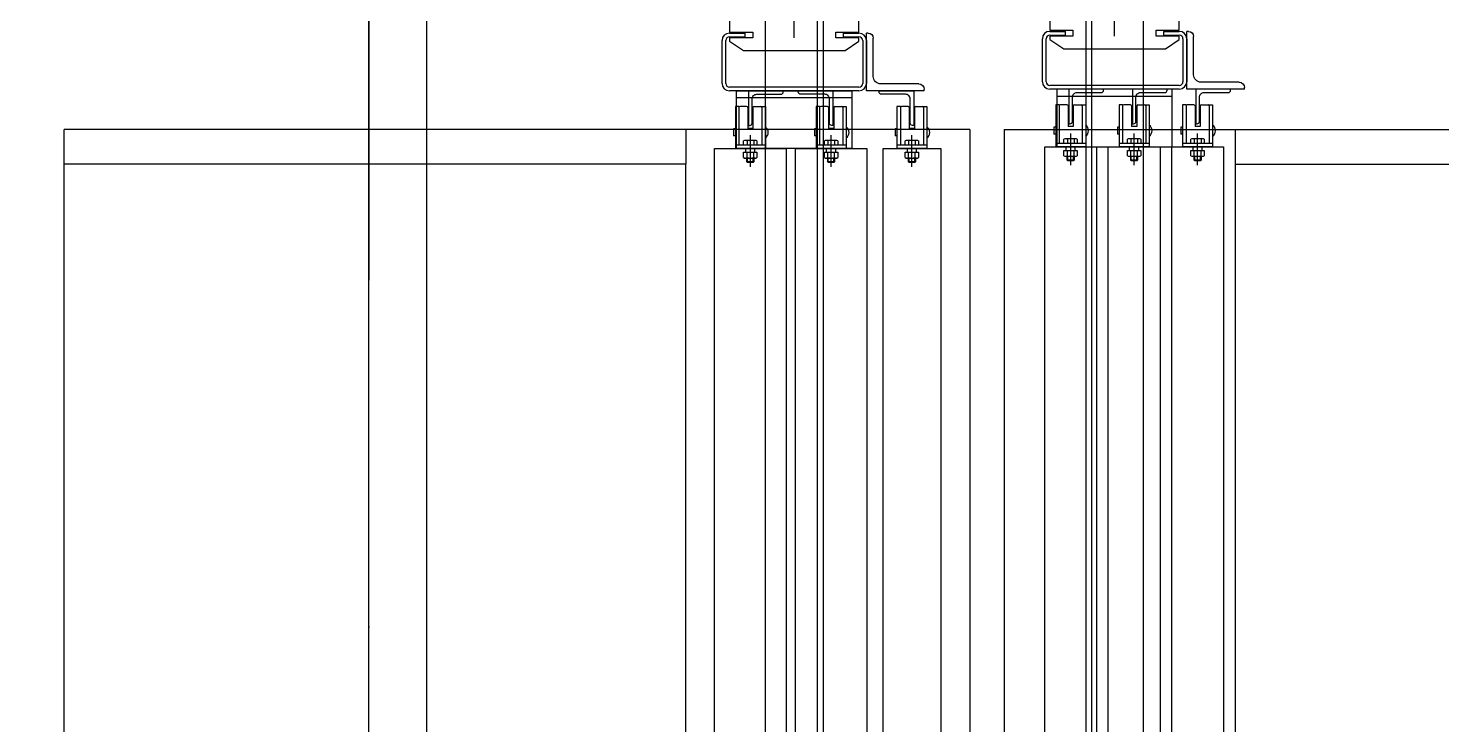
# Model space of a CAD drawing. Header units: millimetres. Extents: x -47382 to 204618, y -51045 to 127155.
# Drawn here: x 135205 to 136429, y 27386 to 27989 of the extents above; entities that cross this region are included whole.
import ezdxf

# ---------------------------------------------------------------- set-up
doc = ezdxf.new("R2010")
doc.units = ezdxf.units.MM
doc.header["$LTSCALE"] = 300
doc.header["$MEASUREMENT"] = 0
doc.linetypes.add('CEN', pattern=[62, 60, -1, 0, -1])
doc.layers.get('0').update_dxf_attribs({"linetype": 'CONTINUOUS'})
doc.layers.add('A-CEN', color=1, linetype='CEN')
doc.layers.add('A-DETL-PEN8', color=8, linetype='CONTINUOUS')

# ---------------------------------------------------------------- blocks, each defined once
blk = doc.blocks.new('L50x6')
for p, q in [((0, 50), (1.5, 50)), ((0, 50), (0, 0)), ((6, 45.5), (6, 12.5)), ((0, 0), (50, 0)), ((12.5, 6), (45.5, 6)), ((50, 1.5), (50, 0))]:
    blk.add_line(p, q)
for centre, radius, start, end in [((1.5, 45.5), 4.5, 0, 90), ((12.5, 12.5), 6.5, 180, 270), ((45.5, 1.5), 4.5, 0, 90)]:
    blk.add_arc(centre, radius, start, end)
blk = doc.blocks.new('G$C69974227')
at = {"layer": 'A-DETL-PEN8'}
for p, q in [((913.3, 386.9, 51500), (913.3, 4028.9, 51500)), ((958.3, 4028.9, 51500), (958.3, 386.9, 51500)), ((963.3, 4028.9, 51500), (963.3, 386.9, 51500)), ((1190.8, 3685.4, 51500), (1190.8, 385.4, 51500)), ((1195.8, 3685.4, 51500), (1195.8, 385.4, 51500)), ((1240.8, 385.4, 51500), (1240.8, 3685.4, 51500)), ((938.3, 3609.8, 51500), (938.3, 3652.2, 51500)), ((1215.8, 3611.3, 51500), (1215.8, 3653.7, 51500)), ((882.2, 3613.9, 51500), (895.8, 3613.9, 51500)), ((895.8, 3610.7, 51500), (895.8, 3613.9, 51500)), ((980.8, 3613.9, 51500), (980.8, 3610.7, 51500)), ((980.8, 3613.9, 51500), (994.4, 3613.9, 51500)), ((1159.7, 3615.4, 51500), (1173.3, 3615.4, 51500)), ((1173.3, 3612.2, 51500), (1173.3, 3615.4, 51500)), ((1258.3, 3615.4, 51500), (1271.9, 3615.4, 51500)), ((1258.3, 3615.4, 51500), (1258.3, 3612.2, 51500)), ((875.8, 3570.3, 51500), (875.8, 3607.5, 51500)), ((879, 3570.3, 51500), (879, 3607.5, 51500)), ((882.2, 3610.7, 51500), (895.8, 3610.7, 51500)), ((980.8, 3610.7, 51500), (994.4, 3610.7, 51500)), ((997.6, 3607.5, 51500), (997.6, 3570.3, 51500)), ((1000.8, 3607.5, 51500), (1000.8, 3570.3, 51500)), ((1153.3, 3571.8, 51500), (1153.3, 3609, 51500)), ((1156.5, 3571.8, 51500), (1156.5, 3609, 51500)), ((1159.7, 3612.2, 51500), (1173.3, 3612.2, 51500)), ((1258.3, 3612.2, 51500), (1271.9, 3612.2, 51500)), ((1275.1, 3609, 51500), (1275.1, 3571.8, 51500)), ((1278.3, 3609, 51500), (1278.3, 3571.8, 51500)), ((994.4, 3567.1, 51500), (882.2, 3567.1, 51500)), ((888.3, 3513.9, 51500), (888.3, 3563.9, 51500)), ((888.3, 3563.9, 51500), (988.3, 3563.9, 51500)), ((988.3, 3563.9, 51500), (988.3, 3513.9, 51500)), ((1271.9, 3568.6, 51500), (1159.7, 3568.6, 51500)), ((1165.8, 3565.4, 51500), (1165.8, 3515.4, 51500)), ((1265.8, 3565.4, 51500), (1165.8, 3565.4, 51500)), ((1265.8, 3515.4, 51500), (1265.8, 3565.4, 51500)), ((988.3, 3557.9, 51500), (888.3, 3557.9, 51500)), ((1167.8, 3551.9, 51500), (1164.8, 3551.9, 51500)), ((1164.8, 3551.9, 51500), (1164.8, 3515.4, 51500)), ((1165.8, 3559.4, 51500), (1265.8, 3559.4, 51500)), ((1167.8, 3551.9, 51500), (1167.8, 3518.4, 51500)), ((1174.5, 3551.9, 51500), (1168.8, 3551.9, 51500)), ((1181, 3551.9, 51500), (1186.8, 3551.9, 51500)), ((1187.8, 3551.9, 51500), (1190.8, 3551.9, 51500)), ((1187.8, 3551.9, 51500), (1187.8, 3518.4, 51500)), ((1190.8, 3551.9, 51500), (1190.8, 3515.4, 51500)), ((1219.8, 3551.9, 51500), (1219.8, 3515.4, 51500)), ((1222.8, 3551.9, 51500), (1219.8, 3551.9, 51500)), ((1222.8, 3551.9, 51500), (1222.8, 3518.4, 51500)), ((1229.5, 3551.9, 51500), (1223.8, 3551.9, 51500)), ((1236, 3551.9, 51500), (1241.8, 3551.9, 51500)), ((1242.8, 3551.9, 51500), (1242.8, 3518.4, 51500)), ((1242.8, 3551.9, 51500), (1245.8, 3551.9, 51500)), ((1245.8, 3551.9, 51500), (1245.8, 3515.4, 51500)), ((1277.8, 3551.9, 51500), (1274.8, 3551.9, 51500)), ((1274.8, 3551.9, 51500), (1274.8, 3515.4, 51500)), ((1277.8, 3551.9, 51500), (1277.8, 3518.4, 51500)), ((1284.5, 3551.9, 51500), (1278.8, 3551.9, 51500)), ((1291, 3551.9, 51500), (1296.8, 3551.9, 51500)), ((1297.8, 3551.9, 51500), (1297.8, 3518.4, 51500)), ((1297.8, 3551.9, 51500), (1300.8, 3551.9, 51500)), ((1300.8, 3551.9, 51500), (1300.8, 3515.4, 51500)), ((890.3, 3550.4, 51500), (887.3, 3550.4, 51500)), ((887.3, 3550.4, 51500), (887.3, 3513.9, 51500)), ((890.3, 3550.4, 51500), (890.3, 3516.9, 51500)), ((897, 3550.4, 51500), (891.3, 3550.4, 51500)), ((898, 3549.4, 51500), (898, 3531.4, 51500)), ((902.5, 3549.4, 51500), (902.5, 3531.4, 51500)), ((903.5, 3550.4, 51500), (909.3, 3550.4, 51500)), ((910.3, 3550.4, 51500), (913.3, 3550.4, 51500)), ((910.3, 3550.4, 51500), (910.3, 3516.9, 51500)), ((913.3, 3550.4, 51500), (913.3, 3513.9, 51500)), ((957.3, 3550.4, 51500), (957.3, 3513.9, 51500)), ((960.3, 3550.4, 51500), (957.3, 3550.4, 51500)), ((960.3, 3550.4, 51500), (960.3, 3516.9, 51500)), ((967, 3550.4, 51500), (961.3, 3550.4, 51500)), ((968, 3549.4, 51500), (968, 3531.4, 51500)), ((972.5, 3549.4, 51500), (972.5, 3531.4, 51500)), ((973.5, 3550.4, 51500), (979.3, 3550.4, 51500)), ((980.3, 3550.4, 51500), (980.3, 3516.9, 51500)), ((980.3, 3550.4, 51500), (983.3, 3550.4, 51500)), ((983.3, 3550.4, 51500), (983.3, 3513.9, 51500)), ((1030.3, 3550.4, 51500), (1027.3, 3550.4, 51500)), ((1027.3, 3550.4, 51500), (1027.3, 3513.9, 51500)), ((1030.3, 3550.4, 51500), (1030.3, 3516.9, 51500)), ((1037, 3550.4, 51500), (1031.3, 3550.4, 51500)), ((1038, 3549.4, 51500), (1038, 3531.4, 51500)), ((1042.5, 3549.4, 51500), (1042.5, 3531.4, 51500)), ((1043.5, 3550.4, 51500), (1049.3, 3550.4, 51500)), ((1050.3, 3550.4, 51500), (1053.3, 3550.4, 51500)), ((1050.3, 3550.4, 51500), (1050.3, 3516.9, 51500)), ((1053.3, 3550.4, 51500), (1053.3, 3513.9, 51500)), ((1175.5, 3550.9, 51500), (1175.5, 3532.9, 51500)), ((1180, 3550.9, 51500), (1180, 3532.9, 51500)), ((1230.5, 3550.9, 51500), (1230.5, 3532.9, 51500)), ((1235, 3550.9, 51500), (1235, 3532.9, 51500)), ((1285.5, 3550.9, 51500), (1285.5, 3532.9, 51500)), ((1290, 3550.9, 51500), (1290, 3532.9, 51500)), ((305.7, 3500.4, 51500), (305.7, 3530.4, 51500)), ((844.3, 3530.4, 51500), (305.7, 3530.4, 51500)), ((1090.3, 3530.4, 51500), (844.3, 3530.4, 51500)), ((844.3, 3530.4, 51500), (844.3, 3500.4, 51500)), ((887.3, 3530.9, 51500), (885.8, 3530.9, 51500)), ((885.8, 3530.9, 51500), (885.8, 3524.9, 51500)), ((902.5, 3531.4, 51500), (898, 3531.4, 51500)), ((957.3, 3530.9, 51500), (955.8, 3530.9, 51500)), ((955.8, 3530.9, 51500), (955.8, 3524.9, 51500)), ((972.5, 3531.4, 51500), (968, 3531.4, 51500)), ((1027.3, 3530.9, 51500), (1025.8, 3530.9, 51500)), ((1025.8, 3530.9, 51500), (1025.8, 3524.9, 51500)), ((1042.5, 3531.4, 51500), (1038, 3531.4, 51500)), ((1090.3, 3530.4, 51500), (1090.3, 470.4, 51500)), ((1120.3, 3530.4, 51500), (1120.3, 470.4, 51500)), ((1120.3, 3530.4, 51500), (6349.3, 3530.4, 51500)), ((1163.3, 3532.4, 51500), (1163.3, 3526.4, 51500)), ((1164.8, 3532.4, 51500), (1163.3, 3532.4, 51500)), ((1180, 3532.9, 51500), (1175.5, 3532.9, 51500)), ((1177.8, 3499.6, 51500), (1177.8, 3527.1, 51500)), ((1219.8, 3532.4, 51500), (1218.3, 3532.4, 51500)), ((1218.3, 3532.4, 51500), (1218.3, 3526.4, 51500)), ((1235, 3532.9, 51500), (1230.5, 3532.9, 51500)), ((1232.8, 3499.6, 51500), (1232.8, 3527.1, 51500)), ((1274.8, 3532.4, 51500), (1273.3, 3532.4, 51500)), ((1273.3, 3532.4, 51500), (1273.3, 3526.4, 51500)), ((1290, 3532.9, 51500), (1285.5, 3532.9, 51500)), ((1287.8, 3499.6, 51500), (1287.8, 3527.1, 51500)), ((1320.3, 3530.4, 51500), (1320.3, 470.4, 51500)), ((305.7, 500.4, 51500), (305.7, 3515.4, 51500)), ((887.3, 3524.9, 51500), (885.8, 3524.9, 51500)), ((913.3, 3516.9, 51500), (887.3, 3516.9, 51500)), ((913.3, 3516.9, 51500), (887.3, 3516.9, 51500)), ((895.3, 3520.9, 51500), (894.5, 3520.5, 51500)), ((895.3, 3520.9, 51500), (894.5, 3520.5, 51500)), ((894.5, 3516.9, 51500), (894.5, 3520.5, 51500)), ((894.5, 3516.9, 51500), (894.5, 3520.5, 51500)), ((906, 3516.9, 51500), (894.5, 3516.9, 51500)), ((906, 3516.9, 51500), (894.5, 3516.9, 51500)), ((905.3, 3520.9, 51500), (895.3, 3520.9, 51500)), ((905.3, 3520.9, 51500), (895.3, 3520.9, 51500)), ((897.4, 3520.5, 51500), (897.4, 3516.9, 51500)), ((897.4, 3520.5, 51500), (897.4, 3516.9, 51500)), ((900.3, 3498.1, 51500), (900.3, 3525.6, 51500)), ((900.3, 3503.9, 51500), (900.3, 3522.9, 51500)), ((900.3, 3503.9, 51500), (900.3, 3522.9, 51500)), ((903.2, 3520.5, 51500), (903.2, 3516.9, 51500)), ((903.2, 3520.5, 51500), (903.2, 3516.9, 51500)), ((906, 3520.5, 51500), (905.3, 3520.9, 51500)), ((906, 3520.5, 51500), (905.3, 3520.9, 51500)), ((906, 3520.5, 51500), (906, 3516.9, 51500)), ((906, 3520.5, 51500), (906, 3516.9, 51500)), ((957.3, 3524.9, 51500), (955.8, 3524.9, 51500)), ((983.3, 3516.9, 51500), (957.3, 3516.9, 51500)), ((983.3, 3516.9, 51500), (957.3, 3516.9, 51500)), ((965.3, 3520.9, 51500), (964.5, 3520.5, 51500)), ((965.3, 3520.9, 51500), (964.5, 3520.5, 51500)), ((964.5, 3516.9, 51500), (964.5, 3520.5, 51500)), ((964.5, 3516.9, 51500), (964.5, 3520.5, 51500)), ((976, 3516.9, 51500), (964.5, 3516.9, 51500)), ((976, 3516.9, 51500), (964.5, 3516.9, 51500)), ((975.3, 3520.9, 51500), (965.3, 3520.9, 51500)), ((975.3, 3520.9, 51500), (965.3, 3520.9, 51500)), ((967.4, 3520.5, 51500), (967.4, 3516.9, 51500)), ((967.4, 3520.5, 51500), (967.4, 3516.9, 51500)), ((970.3, 3498.1, 51500), (970.3, 3525.6, 51500)), ((970.3, 3503.9, 51500), (970.3, 3522.9, 51500)), ((970.3, 3503.9, 51500), (970.3, 3522.9, 51500)), ((973.2, 3520.5, 51500), (973.2, 3516.9, 51500)), ((973.2, 3520.5, 51500), (973.2, 3516.9, 51500)), ((976, 3520.5, 51500), (975.3, 3520.9, 51500)), ((976, 3520.5, 51500), (975.3, 3520.9, 51500)), ((976, 3520.5, 51500), (976, 3516.9, 51500)), ((976, 3520.5, 51500), (976, 3516.9, 51500)), ((1027.3, 3524.9, 51500), (1025.8, 3524.9, 51500)), ((1053.3, 3516.9, 51500), (1027.3, 3516.9, 51500)), ((1053.3, 3516.9, 51500), (1027.3, 3516.9, 51500)), ((1035.3, 3520.9, 51500), (1034.5, 3520.5, 51500)), ((1035.3, 3520.9, 51500), (1034.5, 3520.5, 51500)), ((1034.5, 3516.9, 51500), (1034.5, 3520.5, 51500)), ((1034.5, 3516.9, 51500), (1034.5, 3520.5, 51500)), ((1046, 3516.9, 51500), (1034.5, 3516.9, 51500)), ((1046, 3516.9, 51500), (1034.5, 3516.9, 51500)), ((1045.3, 3520.9, 51500), (1035.3, 3520.9, 51500)), ((1045.3, 3520.9, 51500), (1035.3, 3520.9, 51500)), ((1037.4, 3520.5, 51500), (1037.4, 3516.9, 51500)), ((1037.4, 3520.5, 51500), (1037.4, 3516.9, 51500)), ((1040.3, 3498.1, 51500), (1040.3, 3525.6, 51500)), ((1040.3, 3503.9, 51500), (1040.3, 3522.9, 51500)), ((1040.3, 3503.9, 51500), (1040.3, 3522.9, 51500)), ((1043.2, 3520.5, 51500), (1043.2, 3516.9, 51500)), ((1043.2, 3520.5, 51500), (1043.2, 3516.9, 51500)), ((1046, 3520.5, 51500), (1045.3, 3520.9, 51500)), ((1046, 3520.5, 51500), (1045.3, 3520.9, 51500)), ((1046, 3520.5, 51500), (1046, 3516.9, 51500)), ((1046, 3520.5, 51500), (1046, 3516.9, 51500)), ((1155.3, 485.4, 51500), (1155.3, 3515.4, 51500)), ((1155.3, 3515.4, 51500), (1200.3, 3515.4, 51500)), ((1164.8, 3526.4, 51500), (1163.3, 3526.4, 51500)), ((1190.8, 3518.4, 51500), (1164.8, 3518.4, 51500)), ((1190.8, 3518.4, 51500), (1164.8, 3518.4, 51500)), ((1190.8, 3515.4, 51500), (1164.8, 3515.4, 51500)), ((1190.8, 3515.4, 51500), (1164.8, 3515.4, 51500)), ((1165.8, 3515.4, 51500), (1265.8, 3515.4, 51500)), ((1172.8, 3522.4, 51500), (1172, 3522, 51500)), ((1172.8, 3522.4, 51500), (1172, 3522, 51500)), ((1172, 3518.4, 51500), (1172, 3522, 51500)), ((1172, 3518.4, 51500), (1172, 3522, 51500)), ((1183.5, 3518.4, 51500), (1172, 3518.4, 51500)), ((1183.5, 3518.4, 51500), (1172, 3518.4, 51500)), ((1182.8, 3522.4, 51500), (1172.8, 3522.4, 51500)), ((1182.8, 3522.4, 51500), (1172.8, 3522.4, 51500)), ((1173.8, 3512.2, 51500), (1173.8, 3515.4, 51500)), ((1174.9, 3522, 51500), (1174.9, 3518.4, 51500)), ((1174.9, 3522, 51500), (1174.9, 3518.4, 51500)), ((1177.8, 3505.4, 51500), (1177.8, 3524.4, 51500)), ((1177.8, 3505.4, 51500), (1177.8, 3524.4, 51500)), ((1180.7, 3522, 51500), (1180.7, 3518.4, 51500)), ((1180.7, 3522, 51500), (1180.7, 3518.4, 51500)), ((1181.8, 3512.2, 51500), (1181.8, 3515.4, 51500)), ((1183.5, 3522, 51500), (1182.8, 3522.4, 51500)), ((1183.5, 3522, 51500), (1182.8, 3522.4, 51500)), ((1183.5, 3522, 51500), (1183.5, 3518.4, 51500)), ((1183.5, 3522, 51500), (1183.5, 3518.4, 51500)), ((1200.3, 3515.4, 51500), (1200.3, 485.4, 51500)), ((1210.3, 3515.4, 51500), (1255.3, 3515.4, 51500)), ((1210.3, 485.4, 51500), (1210.3, 3515.4, 51500)), ((1219.8, 3526.4, 51500), (1218.3, 3526.4, 51500)), ((1245.8, 3518.4, 51500), (1219.8, 3518.4, 51500)), ((1245.8, 3518.4, 51500), (1219.8, 3518.4, 51500)), ((1245.8, 3515.4, 51500), (1219.8, 3515.4, 51500)), ((1245.8, 3515.4, 51500), (1219.8, 3515.4, 51500)), ((1227.8, 3522.4, 51500), (1227, 3522, 51500)), ((1227.8, 3522.4, 51500), (1227, 3522, 51500)), ((1227, 3518.4, 51500), (1227, 3522, 51500)), ((1227, 3518.4, 51500), (1227, 3522, 51500)), ((1238.5, 3518.4, 51500), (1227, 3518.4, 51500)), ((1238.5, 3518.4, 51500), (1227, 3518.4, 51500)), ((1237.8, 3522.4, 51500), (1227.8, 3522.4, 51500)), ((1237.8, 3522.4, 51500), (1227.8, 3522.4, 51500)), ((1228.8, 3512.2, 51500), (1228.8, 3515.4, 51500)), ((1229.9, 3522, 51500), (1229.9, 3518.4, 51500)), ((1229.9, 3522, 51500), (1229.9, 3518.4, 51500)), ((1232.8, 3505.4, 51500), (1232.8, 3524.4, 51500)), ((1232.8, 3505.4, 51500), (1232.8, 3524.4, 51500)), ((1235.7, 3522, 51500), (1235.7, 3518.4, 51500)), ((1235.7, 3522, 51500), (1235.7, 3518.4, 51500)), ((1236.8, 3512.2, 51500), (1236.8, 3515.4, 51500)), ((1238.5, 3522, 51500), (1237.8, 3522.4, 51500)), ((1238.5, 3522, 51500), (1237.8, 3522.4, 51500)), ((1238.5, 3522, 51500), (1238.5, 3518.4, 51500)), ((1238.5, 3522, 51500), (1238.5, 3518.4, 51500)), ((1255.3, 3515.4, 51500), (1255.3, 485.4, 51500)), ((1265.3, 3515.4, 51500), (1310.3, 3515.4, 51500)), ((1265.3, 485.4, 51500), (1265.3, 3515.4, 51500)), ((1274.8, 3526.4, 51500), (1273.3, 3526.4, 51500)), ((1300.8, 3518.4, 51500), (1274.8, 3518.4, 51500)), ((1300.8, 3518.4, 51500), (1274.8, 3518.4, 51500)), ((1300.8, 3515.4, 51500), (1274.8, 3515.4, 51500)), ((1300.8, 3515.4, 51500), (1274.8, 3515.4, 51500)), ((1282.8, 3522.4, 51500), (1282, 3522, 51500)), ((1282.8, 3522.4, 51500), (1282, 3522, 51500)), ((1282, 3518.4, 51500), (1282, 3522, 51500)), ((1282, 3518.4, 51500), (1282, 3522, 51500)), ((1293.5, 3518.4, 51500), (1282, 3518.4, 51500)), ((1293.5, 3518.4, 51500), (1282, 3518.4, 51500)), ((1292.8, 3522.4, 51500), (1282.8, 3522.4, 51500)), ((1292.8, 3522.4, 51500), (1282.8, 3522.4, 51500)), ((1283.8, 3512.2, 51500), (1283.8, 3515.4, 51500)), ((1284.9, 3522, 51500), (1284.9, 3518.4, 51500)), ((1284.9, 3522, 51500), (1284.9, 3518.4, 51500)), ((1287.8, 3505.4, 51500), (1287.8, 3524.4, 51500)), ((1287.8, 3505.4, 51500), (1287.8, 3524.4, 51500)), ((1290.7, 3522, 51500), (1290.7, 3518.4, 51500)), ((1290.7, 3522, 51500), (1290.7, 3518.4, 51500)), ((1291.8, 3512.2, 51500), (1291.8, 3515.4, 51500)), ((1293.5, 3522, 51500), (1292.8, 3522.4, 51500)), ((1293.5, 3522, 51500), (1292.8, 3522.4, 51500)), ((1293.5, 3522, 51500), (1293.5, 3518.4, 51500)), ((1293.5, 3522, 51500), (1293.5, 3518.4, 51500)), ((1310.3, 3515.4, 51500), (1310.3, 485.4, 51500)), ((869.3, 3513.9, 51500), (931.3, 3513.9, 51500)), ((869.3, 486.9, 51500), (869.3, 3513.9, 51500)), ((913.3, 3513.9, 51500), (887.3, 3513.9, 51500)), ((913.3, 3513.9, 51500), (887.3, 3513.9, 51500)), ((988.3, 3513.9, 51500), (888.3, 3513.9, 51500)), ((894.5, 3506.2, 51500), (894.5, 3510.7, 51500)), ((894.5, 3510.7, 51500), (906, 3510.7, 51500)), ((894.5, 3506.2, 51500), (895.3, 3505.7, 51500)), ((895.3, 3505.7, 51500), (905.3, 3505.7, 51500)), ((896.3, 3510.7, 51500), (896.3, 3513.9, 51500)), ((897.3, 3502.5, 51500), (897.3, 3505.7, 51500)), ((897.8, 3501.9, 51500), (897.3, 3502.5, 51500)), ((903.3, 3502.5, 51500), (897.3, 3502.5, 51500)), ((897.4, 3506.2, 51500), (897.4, 3510.7, 51500)), ((897.8, 3501.9, 51500), (897.8, 3505.7, 51500)), ((902.7, 3501.9, 51500), (902.7, 3505.7, 51500)), ((903.3, 3502.5, 51500), (902.7, 3501.9, 51500)), ((903.2, 3506.2, 51500), (903.2, 3510.7, 51500)), ((903.3, 3505.7, 51500), (903.3, 3502.5, 51500)), ((904.3, 3510.7, 51500), (904.3, 3513.9, 51500)), ((905.3, 3505.7, 51500), (906, 3506.2, 51500)), ((906, 3510.7, 51500), (906, 3506.2, 51500)), ((931.3, 3513.9, 51500), (931.3, 486.9, 51500)), ((939.3, 486.9, 51500), (939.3, 3513.9, 51500)), ((939.3, 3513.9, 51500), (1001.3, 3513.9, 51500)), ((983.3, 3513.9, 51500), (957.3, 3513.9, 51500)), ((983.3, 3513.9, 51500), (957.3, 3513.9, 51500)), ((964.5, 3510.7, 51500), (976, 3510.7, 51500)), ((964.5, 3506.2, 51500), (964.5, 3510.7, 51500)), ((964.5, 3506.2, 51500), (965.3, 3505.7, 51500)), ((965.3, 3505.7, 51500), (975.3, 3505.7, 51500)), ((966.3, 3510.7, 51500), (966.3, 3513.9, 51500)), ((967.3, 3502.5, 51500), (967.3, 3505.7, 51500)), ((967.8, 3501.9, 51500), (967.3, 3502.5, 51500)), ((973.3, 3502.5, 51500), (967.3, 3502.5, 51500)), ((967.4, 3506.2, 51500), (967.4, 3510.7, 51500)), ((967.8, 3501.9, 51500), (967.8, 3505.7, 51500)), ((972.7, 3501.9, 51500), (972.7, 3505.7, 51500)), ((973.3, 3502.5, 51500), (972.7, 3501.9, 51500)), ((973.2, 3506.2, 51500), (973.2, 3510.7, 51500)), ((973.3, 3505.7, 51500), (973.3, 3502.5, 51500)), ((974.3, 3510.7, 51500), (974.3, 3513.9, 51500)), ((975.3, 3505.7, 51500), (976, 3506.2, 51500)), ((976, 3510.7, 51500), (976, 3506.2, 51500)), ((1001.3, 3513.9, 51500), (1001.3, 486.9, 51500)), ((1015.3, 3513.9, 51500), (1065.3, 3513.9, 51500)), ((1015.3, 486.9, 51500), (1015.3, 3513.9, 51500)), ((1053.3, 3513.9, 51500), (1027.3, 3513.9, 51500)), ((1053.3, 3513.9, 51500), (1027.3, 3513.9, 51500)), ((1034.5, 3510.7, 51500), (1046, 3510.7, 51500)), ((1034.5, 3506.2, 51500), (1034.5, 3510.7, 51500)), ((1034.5, 3506.2, 51500), (1035.3, 3505.7, 51500)), ((1035.3, 3505.7, 51500), (1045.3, 3505.7, 51500)), ((1036.3, 3510.7, 51500), (1036.3, 3513.9, 51500)), ((1037.3, 3502.5, 51500), (1037.3, 3505.7, 51500)), ((1037.8, 3501.9, 51500), (1037.3, 3502.5, 51500)), ((1043.3, 3502.5, 51500), (1037.3, 3502.5, 51500)), ((1037.4, 3506.2, 51500), (1037.4, 3510.7, 51500)), ((1037.8, 3501.9, 51500), (1037.8, 3505.7, 51500)), ((1042.7, 3501.9, 51500), (1042.7, 3505.7, 51500)), ((1043.3, 3502.5, 51500), (1042.7, 3501.9, 51500)), ((1043.2, 3506.2, 51500), (1043.2, 3510.7, 51500)), ((1043.3, 3505.7, 51500), (1043.3, 3502.5, 51500)), ((1044.3, 3510.7, 51500), (1044.3, 3513.9, 51500)), ((1045.3, 3505.7, 51500), (1046, 3506.2, 51500)), ((1046, 3510.7, 51500), (1046, 3506.2, 51500)), ((1065.3, 3513.9, 51500), (1065.3, 486.9, 51500)), ((1172, 3507.7, 51500), (1172, 3512.2, 51500)), ((1172, 3512.2, 51500), (1183.5, 3512.2, 51500)), ((1172, 3507.7, 51500), (1172.8, 3507.2, 51500)), ((1172.8, 3507.2, 51500), (1182.8, 3507.2, 51500)), ((1174.8, 3504, 51500), (1174.8, 3507.2, 51500)), ((1175.3, 3503.4, 51500), (1174.8, 3504, 51500)), ((1180.8, 3504, 51500), (1174.8, 3504, 51500)), ((1174.9, 3507.7, 51500), (1174.9, 3512.2, 51500)), ((1175.3, 3503.4, 51500), (1175.3, 3507.2, 51500)), ((1180.2, 3503.4, 51500), (1175.3, 3503.4, 51500)), ((1180.2, 3503.4, 51500), (1180.2, 3507.2, 51500)), ((1180.8, 3504, 51500), (1180.2, 3503.4, 51500)), ((1180.7, 3507.7, 51500), (1180.7, 3512.2, 51500)), ((1180.8, 3507.2, 51500), (1180.8, 3504, 51500)), ((1182.8, 3507.2, 51500), (1183.5, 3507.7, 51500)), ((1183.5, 3512.2, 51500), (1183.5, 3507.7, 51500)), ((1227, 3507.7, 51500), (1227, 3512.2, 51500)), ((1227, 3512.2, 51500), (1238.5, 3512.2, 51500)), ((1227, 3507.7, 51500), (1227.8, 3507.2, 51500)), ((1227.8, 3507.2, 51500), (1237.8, 3507.2, 51500)), ((1229.8, 3504, 51500), (1229.8, 3507.2, 51500)), ((1230.3, 3503.4, 51500), (1229.8, 3504, 51500)), ((1235.8, 3504, 51500), (1229.8, 3504, 51500)), ((1229.9, 3507.7, 51500), (1229.9, 3512.2, 51500)), ((1230.3, 3503.4, 51500), (1230.3, 3507.2, 51500)), ((1235.2, 3503.4, 51500), (1230.3, 3503.4, 51500)), ((1235.2, 3503.4, 51500), (1235.2, 3507.2, 51500)), ((1235.8, 3504, 51500), (1235.2, 3503.4, 51500)), ((1235.7, 3507.7, 51500), (1235.7, 3512.2, 51500)), ((1235.8, 3507.2, 51500), (1235.8, 3504, 51500)), ((1237.8, 3507.2, 51500), (1238.5, 3507.7, 51500)), ((1238.5, 3512.2, 51500), (1238.5, 3507.7, 51500)), ((1282, 3512.2, 51500), (1293.5, 3512.2, 51500)), ((1282, 3507.7, 51500), (1282, 3512.2, 51500)), ((1282, 3507.7, 51500), (1282.8, 3507.2, 51500)), ((1282.8, 3507.2, 51500), (1292.8, 3507.2, 51500)), ((1284.8, 3504, 51500), (1284.8, 3507.2, 51500)), ((1285.3, 3503.4, 51500), (1284.8, 3504, 51500)), ((1290.8, 3504, 51500), (1284.8, 3504, 51500)), ((1284.9, 3507.7, 51500), (1284.9, 3512.2, 51500)), ((1285.3, 3503.4, 51500), (1285.3, 3507.2, 51500)), ((1290.2, 3503.4, 51500), (1285.3, 3503.4, 51500)), ((1290.2, 3503.4, 51500), (1290.2, 3507.2, 51500)), ((1290.8, 3504, 51500), (1290.2, 3503.4, 51500)), ((1290.7, 3507.7, 51500), (1290.7, 3512.2, 51500)), ((1290.8, 3507.2, 51500), (1290.8, 3504, 51500)), ((1292.8, 3507.2, 51500), (1293.5, 3507.7, 51500)), ((1293.5, 3512.2, 51500), (1293.5, 3507.7, 51500)), ((844.3, 3500.4, 51500), (305.7, 3500.4, 51500)), ((844.3, 470.4, 51500), (844.3, 3500.4, 51500)), ((902.7, 3501.9, 51500), (897.8, 3501.9, 51500)), ((972.7, 3501.9, 51500), (967.8, 3501.9, 51500)), ((1042.7, 3501.9, 51500), (1037.8, 3501.9, 51500)), ((1320.3, 3500.4, 51500), (6320.3, 3500.4, 51500))]:
    blk.add_line(p, q, dxfattribs=at)
at = {"layer": 'A-DETL-PEN8', "elevation": 51500}
for points in [[(882.3, 3606.8), (894.3, 3598.8), (982.3, 3598.8), (994.3, 3606.8), (994.3, 3609.8), (974.3, 3609.8), (974.3, 3614.8), (994.3, 3614.8), (994.3, 3643.8), (882.3, 3643.8), (882.3, 3614.8), (902.3, 3614.8), (902.3, 3609.8), (882.3, 3609.8)], [(1159.8, 3608.3), (1171.8, 3600.3), (1259.8, 3600.3), (1271.8, 3608.3), (1271.8, 3611.3), (1251.8, 3611.3), (1251.8, 3616.3), (1271.8, 3616.3), (1271.8, 3645.3), (1159.8, 3645.3), (1159.8, 3616.3), (1179.8, 3616.3), (1179.8, 3611.3), (1159.8, 3611.3)]]:
    blk.add_lwpolyline(points, close=True, dxfattribs=at)
for points in [[(994.4, 3563.9), (882.2, 3563.9)], [(1271.9, 3565.4), (1159.7, 3565.4)]]:
    blk.add_lwpolyline(points, dxfattribs=at)
for points in [[(901.8, 3556.9, -0.414214), (905.8, 3560.9), (926.8, 3560.9, 0.414214), (928.8, 3562.9), (928.8, 3563.9), (898.8, 3563.9), (898.8, 3533.9), (899.8, 3533.9, 0.414214), (901.8, 3535.9)], [(968.8, 3556.9, 0.414214), (964.8, 3560.9), (943.8, 3560.9, -0.414214), (941.8, 3562.9), (941.8, 3563.9), (971.8, 3563.9), (971.8, 3533.9), (970.8, 3533.9, -0.414214), (968.8, 3535.9)], [(1038.8, 3556.9, 0.414214), (1034.8, 3560.9), (1013.8, 3560.9, -0.414214), (1011.8, 3562.9), (1011.8, 3563.9), (1041.8, 3563.9), (1041.8, 3533.9), (1040.8, 3533.9, -0.414214), (1038.8, 3535.9)], [(1179.3, 3558.4, -0.414214), (1183.3, 3562.4), (1204.3, 3562.4, 0.414214), (1206.3, 3564.4), (1206.3, 3565.4), (1176.3, 3565.4), (1176.3, 3535.4), (1177.3, 3535.4, 0.414214), (1179.3, 3537.4)], [(1234.3, 3558.4, -0.414214), (1238.3, 3562.4), (1259.3, 3562.4, 0.414214), (1261.3, 3564.4), (1261.3, 3565.4), (1231.3, 3565.4), (1231.3, 3535.4), (1232.3, 3535.4, 0.414214), (1234.3, 3537.4)], [(1289.3, 3558.4, -0.414214), (1293.3, 3562.4), (1314.3, 3562.4, 0.414214), (1316.3, 3564.4), (1316.3, 3565.4), (1286.3, 3565.4), (1286.3, 3535.4), (1287.3, 3535.4, 0.414214), (1289.3, 3537.4)]]:
    blk.add_lwpolyline(points, format="xyb", close=True, dxfattribs=at)
at = {"layer": 'A-DETL-PEN8'}
for centre, radius, start, end in [((882.2, 3607.5, 51500), 6.4, 90, 180), ((994.4, 3607.5, 51500), 6.4, 0, 90), ((1159.7, 3609, 51500), 6.4, 90, 180), ((1271.9, 3609, 51500), 6.4, 0, 90), ((882.2, 3607.5, 51500), 3.2, 90, 180), ((994.4, 3607.5, 51500), 3.2, 0, 90), ((1159.7, 3609, 51500), 3.2, 90, 180), ((1271.9, 3609, 51500), 3.2, 0, 90), ((882.2, 3570.3, 51500), 6.4, 180, 270), ((882.2, 3570.3, 51500), 3.2, 180, 270), ((994.4, 3570.3, 51500), 3.2, 270, 0), ((994.4, 3570.3, 51500), 6.4, 270, 0), ((1159.7, 3571.8, 51500), 6.4, 180, 270), ((1159.7, 3571.8, 51500), 3.2, 180, 270), ((1271.9, 3571.8, 51500), 3.2, 270, 0), ((1271.9, 3571.8, 51500), 6.4, 270, 0), ((1168.8, 3550.9, 51500), 1, 90, 180), ((1174.5, 3550.9, 51500), 1, 0, 90), ((1181, 3550.9, 51500), 1, 90, 180), ((1186.8, 3550.9, 51500), 1, 0, 90), ((1223.8, 3550.9, 51500), 1, 90, 180), ((1229.5, 3550.9, 51500), 1, 0, 90), ((1236, 3550.9, 51500), 1, 90, 180), ((1241.8, 3550.9, 51500), 1, 0, 90), ((1278.8, 3550.9, 51500), 1, 90, 180), ((1284.5, 3550.9, 51500), 1, 0, 90), ((1291, 3550.9, 51500), 1, 90, 180), ((1296.8, 3550.9, 51500), 1, 0, 90), ((891.3, 3549.4, 51500), 1, 90, 180), ((897, 3549.4, 51500), 1, 0, 90), ((903.5, 3549.4, 51500), 1, 90, 180), ((909.3, 3549.4, 51500), 1, 0, 90), ((961.3, 3549.4, 51500), 1, 90, 180), ((967, 3549.4, 51500), 1, 0, 90), ((973.5, 3549.4, 51500), 1, 90, 180), ((979.3, 3549.4, 51500), 1, 0, 90), ((1031.3, 3549.4, 51500), 1, 90, 180), ((1037, 3549.4, 51500), 1, 0, 90), ((1043.5, 3549.4, 51500), 1, 90, 180), ((1049.3, 3549.4, 51500), 1, 0, 90), ((910, 3527.9, 51500), 5.76, 304.4829, 55.5171), ((980, 3527.9, 51500), 5.76, 304.4829, 55.5171), ((1050, 3527.9, 51500), 5.76, 304.4829, 55.5171), ((1187.5, 3529.4, 51500), 5.76, 304.4829, 55.5171), ((1242.5, 3529.4, 51500), 5.76, 304.4829, 55.5171), ((1297.5, 3529.4, 51500), 5.76, 304.4829, 55.5171), ((895.9, 3518.4, 51500), 2.55, 55.591, 124.409), ((895.9, 3518.4, 51500), 2.55, 55.591, 124.409), ((900.3, 3510.9, 51500), 10, 73.2199, 106.7801), ((900.3, 3510.9, 51500), 10, 73.2199, 106.7801), ((904.6, 3518.4, 51500), 2.55, 55.591, 124.409), ((904.6, 3518.4, 51500), 2.55, 55.591, 124.409), ((965.9, 3518.4, 51500), 2.55, 55.591, 124.409), ((965.9, 3518.4, 51500), 2.55, 55.591, 124.409), ((970.3, 3510.9, 51500), 10, 73.2199, 106.7801), ((970.3, 3510.9, 51500), 10, 73.2199, 106.7801), ((974.6, 3518.4, 51500), 2.55, 55.591, 124.409), ((974.6, 3518.4, 51500), 2.55, 55.591, 124.409), ((1035.9, 3518.4, 51500), 2.55, 55.591, 124.409), ((1035.9, 3518.4, 51500), 2.55, 55.591, 124.409), ((1040.3, 3510.9, 51500), 10, 73.2199, 106.7801), ((1040.3, 3510.9, 51500), 10, 73.2199, 106.7801), ((1044.6, 3518.4, 51500), 2.55, 55.591, 124.409), ((1044.6, 3518.4, 51500), 2.55, 55.591, 124.409), ((1173.4, 3519.9, 51500), 2.55, 55.591, 124.409), ((1173.4, 3519.9, 51500), 2.55, 55.591, 124.409), ((1177.8, 3512.4, 51500), 10, 73.2199, 106.7801), ((1177.8, 3512.4, 51500), 10, 73.2199, 106.7801), ((1182.1, 3519.9, 51500), 2.55, 55.591, 124.409), ((1182.1, 3519.9, 51500), 2.55, 55.591, 124.409), ((1228.4, 3519.9, 51500), 2.55, 55.591, 124.409), ((1228.4, 3519.9, 51500), 2.55, 55.591, 124.409), ((1232.8, 3512.4, 51500), 10, 73.2199, 106.7801), ((1232.8, 3512.4, 51500), 10, 73.2199, 106.7801), ((1237.1, 3519.9, 51500), 2.55, 55.591, 124.409), ((1237.1, 3519.9, 51500), 2.55, 55.591, 124.409), ((1283.4, 3519.9, 51500), 2.55, 55.591, 124.409), ((1283.4, 3519.9, 51500), 2.55, 55.591, 124.409), ((1287.8, 3512.4, 51500), 10, 73.2199, 106.7801), ((1287.8, 3512.4, 51500), 10, 73.2199, 106.7801), ((1292.1, 3519.9, 51500), 2.55, 55.591, 124.409), ((1292.1, 3519.9, 51500), 2.55, 55.591, 124.409), ((895.9, 3508.3, 51500), 2.55, 235.591, 304.409), ((900.3, 3515.7, 51500), 10, 252.8014, 269.5998), ((900.2, 3515.7, 51500), 10, 270.4002, 287.1986), ((904.6, 3508.3, 51500), 2.55, 235.591, 304.409), ((965.9, 3508.3, 51500), 2.55, 235.591, 304.409), ((970.3, 3515.7, 51500), 10, 252.8014, 269.5998), ((970.2, 3515.7, 51500), 10, 270.4002, 287.1986), ((974.6, 3508.3, 51500), 2.55, 235.591, 304.409), ((1035.9, 3508.3, 51500), 2.55, 235.591, 304.409), ((1040.3, 3515.7, 51500), 10, 252.8014, 269.5998), ((1040.2, 3515.7, 51500), 10, 270.4002, 287.1986), ((1044.6, 3508.3, 51500), 2.55, 235.591, 304.409), ((1173.4, 3509.8, 51500), 2.55, 235.591, 304.409), ((1177.8, 3517.2, 51500), 10, 252.8014, 269.5998), ((1177.7, 3517.2, 51500), 10, 270.4002, 287.1986), ((1182.1, 3509.8, 51500), 2.55, 235.591, 304.409), ((1228.4, 3509.8, 51500), 2.55, 235.591, 304.409), ((1232.8, 3517.2, 51500), 10, 252.8014, 269.5998), ((1232.7, 3517.2, 51500), 10, 270.4002, 287.1986), ((1237.1, 3509.8, 51500), 2.55, 235.591, 304.409), ((1283.4, 3509.8, 51500), 2.55, 235.591, 304.409), ((1287.8, 3517.2, 51500), 10, 252.8014, 269.5998), ((1287.7, 3517.2, 51500), 10, 270.4002, 287.1986), ((1292.1, 3509.8, 51500), 2.55, 235.591, 304.409)]:
    blk.add_arc(centre, radius, start, end, dxfattribs=at)
at = {"layer": 'A-DETL-PEN8', "xscale": -1}
for p, rotation in [((1000.8, 3563.9, 51500), 270), ((1278.3, 3565.4, 51500), 269.9999999999998)]:
    blk.add_blockref('L50x6', p, dxfattribs=dict(at, rotation=rotation))

msp = doc.modelspace()

# ---------------------------------------------------------------- linework, layer by layer
at = {"layer": 'A-CEN'}
msp.add_line((135550, 28821.4), (135550, 24221.4), dxfattribs=at)
msp.add_lwpolyline([(75700, 64371.4), (135500, 64371.4), (135500, 6371.4), (35500, 6371.4), (35500, 64371.4), (74500, 64371.4)], dxfattribs=at)
msp.add_lwpolyline([(135500, 28821.4), (141600, 28821.4), (141600, 19621.4), (135500, 19621.4)], close=True, dxfattribs=at)

# ---------------------------------------------------------------- block references
msp.add_blockref('G$C69974227', (134930.2, 24371.4, -103000))

doc.saveas('drawing.dxf')
